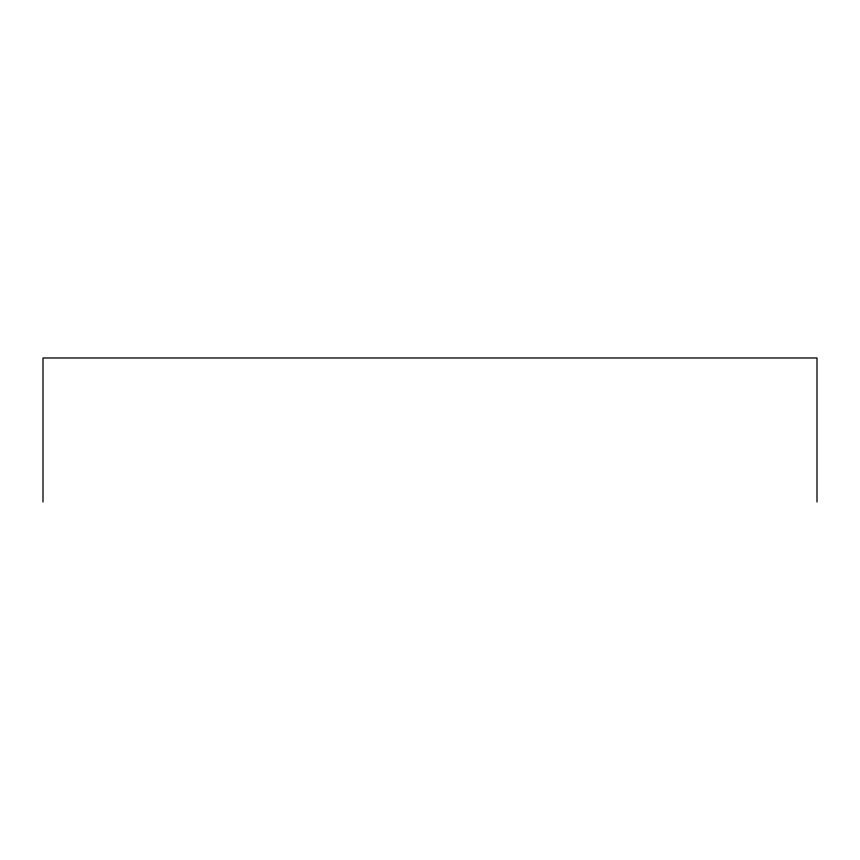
<?xml version="1.0" encoding="UTF-8"?>
<svg xmlns="http://www.w3.org/2000/svg" width="860" height="860" viewBox="0 0 860 860"><rect width="100%" height="100%" fill="white"/><g stroke="black" fill="none" stroke-linecap="round" stroke-linejoin="round"><path stroke-width="1.29" d="M817 502.025L817 357.975L43 357.975L43 502.025"/></g></svg>
